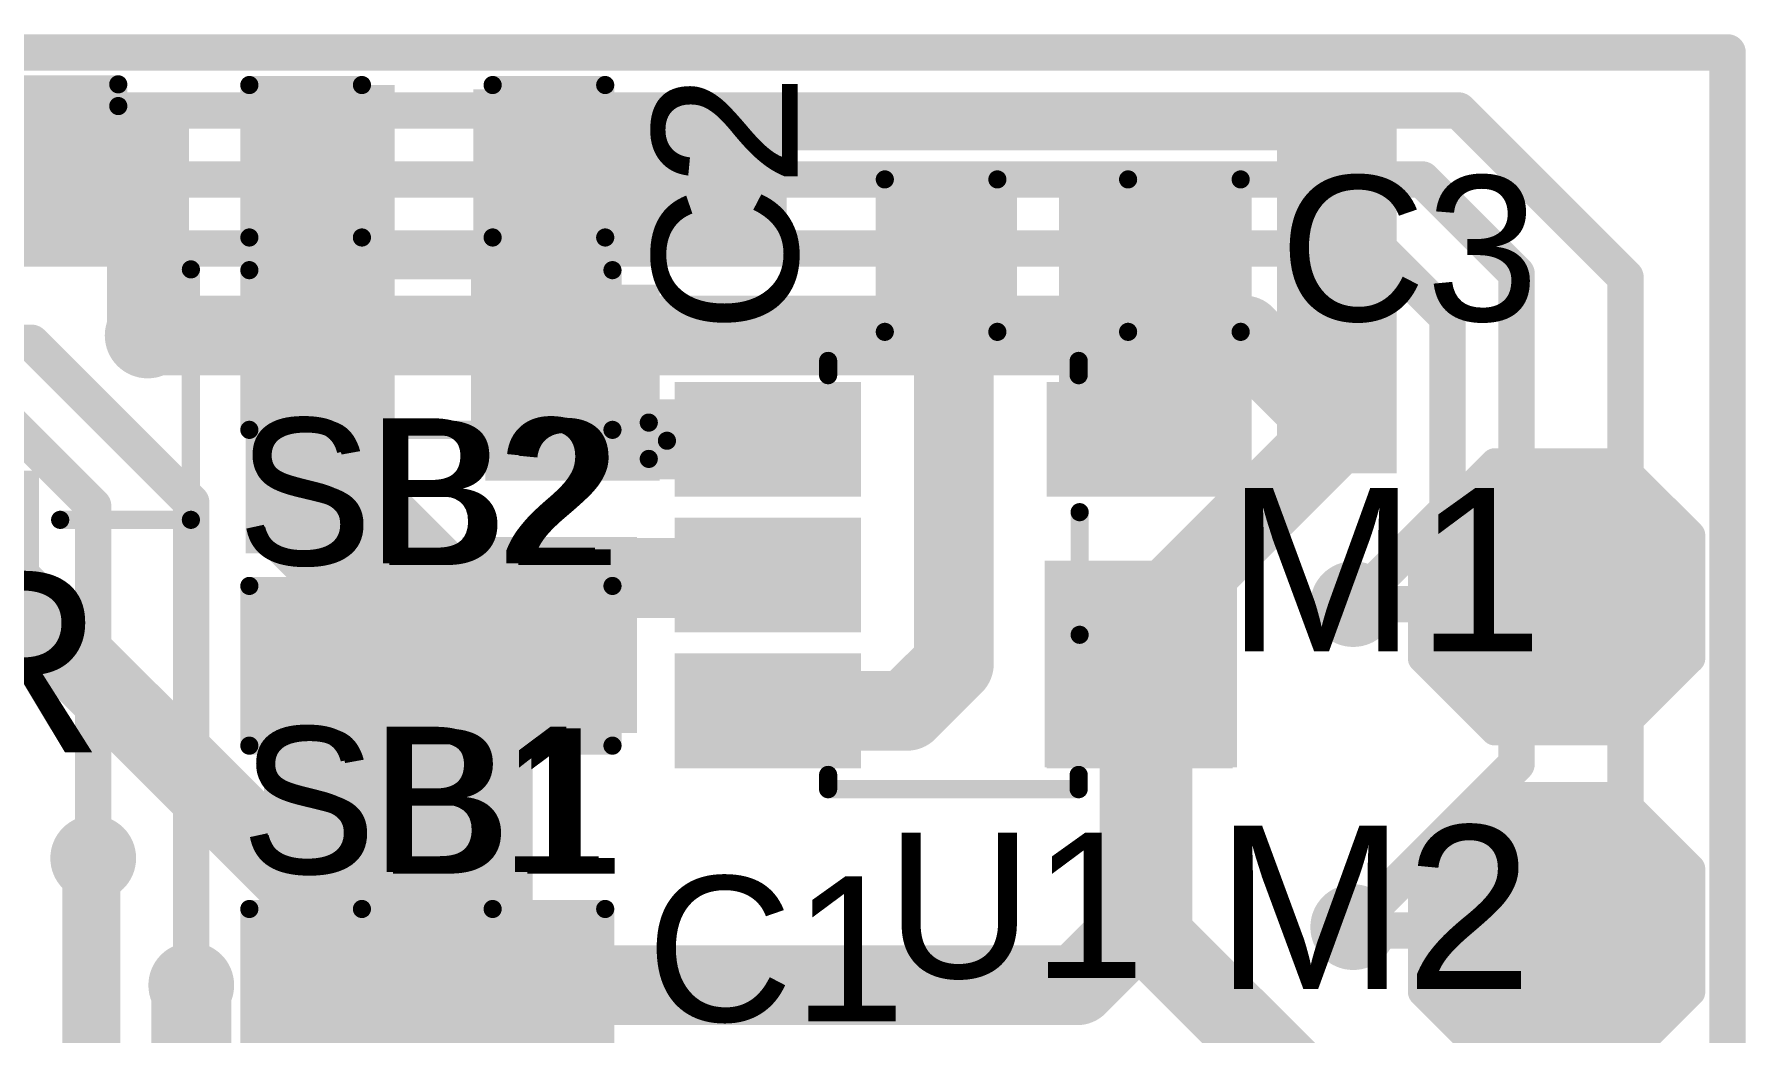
# Model space of a CAD drawing. Header units: millimetres. Extents: x -0.14 to 1.19, y -0.12 to 0.99.
# Drawn here: x 0.7148 to 1.1861, y 0.7139 to 0.989 of the extents above; entities that cross this region are included whole.
import ezdxf

# ---------------------------------------------------------------- set-up
doc = ezdxf.new("R2010")
doc.units = ezdxf.units.MM
doc.header["$MEASUREMENT"] = 0
for name, color, linetype in [('BottomLayer', 5, 'Continuous'), ('Mechanical2', 216, 'Continuous'), ('TopLayer', 1, 'Continuous'), ('TopOverlay', 2, 'Continuous'), ('TopPaste', 8, 'Continuous'), ('TopSolder', 216, 'Continuous'), ('ViaHoleLayer', 16, 'Continuous')]:
    doc.layers.add(name, color=color, linetype=linetype)
doc.styles.add('Arial', font='', dxfattribs={"height": 0.2})
doc.styles.get('Arial').set_extended_font_data('Arial')

# ---------------------------------------------------------------- blocks, each defined once
blk = doc.blocks.new('SOT_23_5_4')
at = {"layer": 'TopLayer'}
for points in [[(-0.07283, 0.04921), (-0.02953, 0.04921), (-0.02953, 0.02559), (-0.07283, 0.02559)], [(0.02953, 0.04921), (0.07283, 0.04921), (0.07283, 0.02559), (0.02953, 0.02559)], [(-0.07283, 0.01181), (-0.02953, 0.01181), (-0.02953, -0.01181), (-0.07283, -0.01181)], [(-0.07283, -0.02559), (-0.02953, -0.02559), (-0.02953, -0.04921), (-0.07283, -0.04921)], [(0.02953, -0.02559), (0.07283, -0.02559), (0.07283, -0.04921), (0.02953, -0.04921)]]:
    blk.add_hatch(color=1, dxfattribs=at).paths.add_polyline_path(points)
at = {"layer": 'TopPaste'}
for points in [[(-0.07283, 0.04921), (-0.02953, 0.04921), (-0.02953, 0.02559), (-0.07283, 0.02559)], [(0.02953, 0.04921), (0.07283, 0.04921), (0.07283, 0.02559), (0.02953, 0.02559)], [(-0.07283, 0.01181), (-0.02953, 0.01181), (-0.02953, -0.01181), (-0.07283, -0.01181)], [(-0.07283, -0.02559), (-0.02953, -0.02559), (-0.02953, -0.04921), (-0.07283, -0.04921)], [(0.02953, -0.02559), (0.07283, -0.02559), (0.07283, -0.04921), (0.02953, -0.04921)]]:
    blk.add_hatch(color=8, dxfattribs=at).paths.add_polyline_path(points)
at = {"layer": 'TopSolder'}
for points in [[(-0.07683, 0.05321), (-0.02553, 0.05321), (-0.02553, 0.02159), (-0.07683, 0.02159)], [(0.02553, 0.05321), (0.07683, 0.05321), (0.07683, 0.02159), (0.02553, 0.02159)], [(-0.07683, 0.01581), (-0.02553, 0.01581), (-0.02553, -0.01581), (-0.07683, -0.01581)], [(-0.07683, -0.02159), (-0.02553, -0.02159), (-0.02553, -0.05321), (-0.07683, -0.05321)], [(0.02553, -0.02159), (0.07683, -0.02159), (0.07683, -0.05321), (0.02553, -0.05321)]]:
    blk.add_hatch(color=216, dxfattribs=at).paths.add_polyline_path(points)
at = {"layer": 'TopOverlay', "const_width": 0.005}
for points in [[(-0.03461, 0.059), (0.03439, 0.059)], [(-0.03461, 0.05506), (-0.03461, 0.059)], [(0.03439, 0.05506), (0.03439, 0.059)], [(-0.084, 0.042), (-0.079, 0.037)], [(-0.084, 0.032), (-0.084, 0.042)], [(-0.084, 0.032), (-0.079, 0.037)], [(0.03465, -0.01646), (0.03465, 0.01732)], [(-0.03461, -0.059), (-0.03461, -0.05506)], [(-0.03461, -0.059), (0.03439, -0.059)], [(0.03439, -0.059), (0.03439, -0.05506)]]:
    blk.add_lwpolyline(points, dxfattribs=at)
at = {"layer": 'TopOverlay', "const_width": 0.0025}
for points in [[(-0.03586, 0.059, 1), (-0.03336, 0.059, 1)], [(-0.03586, 0.059, 1), (-0.03336, 0.059, 1)], [(0.03314, 0.059, 1), (0.03564, 0.059, 1)], [(0.03314, 0.059, 1), (0.03564, 0.059, 1)], [(-0.03586, 0.05506, 1), (-0.03336, 0.05506, 1)], [(0.03314, 0.05506, 1), (0.03564, 0.05506, 1)], [(-0.08525, 0.042, 1), (-0.08275, 0.042, 1)], [(-0.08525, 0.042, 1), (-0.08275, 0.042, 1)], [(-0.08025, 0.037, 1), (-0.07775, 0.037, 1)], [(-0.08025, 0.037, 1), (-0.07775, 0.037, 1)], [(-0.08525, 0.032, 1), (-0.08275, 0.032, 1)], [(-0.08525, 0.032, 1), (-0.08275, 0.032, 1)], [(0.0334, 0.01732, 1), (0.0359, 0.01732, 1)], [(0.0334, -0.01646, 1), (0.0359, -0.01646, 1)], [(-0.03586, -0.05506, 1), (-0.03336, -0.05506, 1)], [(-0.03586, -0.059, 1), (-0.03336, -0.059, 1)], [(-0.03586, -0.059, 1), (-0.03336, -0.059, 1)], [(0.03314, -0.05506, 1), (0.03564, -0.05506, 1)], [(0.03314, -0.059, 1), (0.03564, -0.059, 1)], [(0.03314, -0.059, 1), (0.03564, -0.059, 1)]]:
    blk.add_lwpolyline(points, format="xyb", close=True, dxfattribs=at)
blk = doc.blocks.new('S______B______9')
at = {"layer": 'TopLayer'}
for points in [[(-0.045, -0.0175), (-0.045, 0.0175), (-0.015, 0.0175), (-0.015, -0.0175)], [(0.015, -0.0175), (0.015, 0.0175), (0.045, 0.0175), (0.045, -0.0175)]]:
    blk.add_hatch(color=1, dxfattribs=at).paths.add_polyline_path(points)
at = {"layer": 'TopPaste'}
for points in [[(-0.045, -0.0175), (-0.045, 0.0175), (-0.015, 0.0175), (-0.015, -0.0175)], [(0.015, -0.0175), (0.015, 0.0175), (0.045, 0.0175), (0.045, -0.0175)]]:
    blk.add_hatch(color=8, dxfattribs=at).paths.add_polyline_path(points)
at = {"layer": 'TopSolder'}
for points in [[(-0.049, -0.0215), (-0.049, 0.0215), (-0.011, 0.0215), (-0.011, -0.0215)], [(0.011, -0.0215), (0.011, 0.0215), (0.049, 0.0215), (0.049, -0.0215)]]:
    blk.add_hatch(color=216, dxfattribs=at).paths.add_polyline_path(points)
at = {"layer": 'TopOverlay', "const_width": 0.005}
for points in [[(-0.05, 0.022), (-0.05, -0.022)], [(0.05, 0.022), (-0.05, 0.022)], [(0.05, 0.022), (0.05, -0.022)], [(0.05, -0.022), (-0.05, -0.022)]]:
    blk.add_lwpolyline(points, dxfattribs=at)
at = {"layer": 'TopOverlay', "const_width": 0.0025}
for points in [[(-0.05125, 0.022, 1), (-0.04875, 0.022, 1)], [(-0.05125, 0.022, 1), (-0.04875, 0.022, 1)], [(0.04875, 0.022, 1), (0.05125, 0.022, 1)], [(0.04875, 0.022, 1), (0.05125, 0.022, 1)], [(-0.05125, -0.022, 1), (-0.04875, -0.022, 1)], [(-0.05125, -0.022, 1), (-0.04875, -0.022, 1)], [(0.04875, -0.022, 1), (0.05125, -0.022, 1)], [(0.04875, -0.022, 1), (0.05125, -0.022, 1)]]:
    blk.add_lwpolyline(points, format="xyb", close=True, dxfattribs=at)
at = {"layer": 'TopOverlay'}
blk.add_text('SB2', height=0.04, rotation=-180, dxfattribs=at).set_placement((0.053267, 0.058792))
blk = doc.blocks.new('S______B______10')
at = {"layer": 'TopLayer'}
for points in [[(-0.045, -0.0175), (-0.045, 0.0175), (-0.015, 0.0175), (-0.015, -0.0175)], [(0.015, -0.0175), (0.015, 0.0175), (0.045, 0.0175), (0.045, -0.0175)]]:
    blk.add_hatch(color=1, dxfattribs=at).paths.add_polyline_path(points)
at = {"layer": 'TopPaste'}
for points in [[(-0.045, -0.0175), (-0.045, 0.0175), (-0.015, 0.0175), (-0.015, -0.0175)], [(0.015, -0.0175), (0.015, 0.0175), (0.045, 0.0175), (0.045, -0.0175)]]:
    blk.add_hatch(color=8, dxfattribs=at).paths.add_polyline_path(points)
at = {"layer": 'TopSolder'}
for points in [[(-0.049, -0.0215), (-0.049, 0.0215), (-0.011, 0.0215), (-0.011, -0.0215)], [(0.011, -0.0215), (0.011, 0.0215), (0.049, 0.0215), (0.049, -0.0215)]]:
    blk.add_hatch(color=216, dxfattribs=at).paths.add_polyline_path(points)
at = {"layer": 'TopOverlay', "const_width": 0.005}
for points in [[(-0.05, -0.022), (-0.05, 0.022)], [(-0.05, 0.022), (0.05, 0.022)], [(0.05, -0.022), (0.05, 0.022)], [(-0.05, -0.022), (0.05, -0.022)]]:
    blk.add_lwpolyline(points, dxfattribs=at)
at = {"layer": 'TopOverlay', "const_width": 0.0025}
for points in [[(-0.05125, 0.022, 1), (-0.04875, 0.022, 1)], [(-0.05125, 0.022, 1), (-0.04875, 0.022, 1)], [(0.04875, 0.022, 1), (0.05125, 0.022, 1)], [(0.04875, 0.022, 1), (0.05125, 0.022, 1)], [(-0.05125, -0.022, 1), (-0.04875, -0.022, 1)], [(-0.05125, -0.022, 1), (-0.04875, -0.022, 1)], [(0.04875, -0.022, 1), (0.05125, -0.022, 1)], [(0.04875, -0.022, 1), (0.05125, -0.022, 1)]]:
    blk.add_lwpolyline(points, format="xyb", close=True, dxfattribs=at)
at = {"layer": 'TopOverlay'}
blk.add_text('SB1', height=0.04, dxfattribs=at).set_placement((-0.052278, -0.056792))
blk = doc.blocks.new('C___0603_15')
at = {"layer": 'TopLayer'}
for points in [[(-0.015, 0.0175), (-0.015, -0.0175), (-0.045, -0.0175), (-0.045, 0.0175)], [(0.045, 0.0175), (0.045, -0.0175), (0.015, -0.0175), (0.015, 0.0175)]]:
    blk.add_hatch(color=1, dxfattribs=at).paths.add_polyline_path(points)
at = {"layer": 'TopPaste'}
for points in [[(-0.015, 0.0175), (-0.015, -0.0175), (-0.045, -0.0175), (-0.045, 0.0175)], [(0.045, 0.0175), (0.045, -0.0175), (0.015, -0.0175), (0.015, 0.0175)]]:
    blk.add_hatch(color=8, dxfattribs=at).paths.add_polyline_path(points)
at = {"layer": 'TopSolder'}
for points in [[(-0.01264, 0.01986), (-0.01264, -0.01986), (-0.04736, -0.01986), (-0.04736, 0.01986)], [(0.04736, 0.01986), (0.04736, -0.01986), (0.01264, -0.01986), (0.01264, 0.01986)]]:
    blk.add_hatch(color=216, dxfattribs=at).paths.add_polyline_path(points)
at = {"layer": 'TopOverlay', "const_width": 0.005}
for points in [[(-0.049, 0.021), (-0.049, -0.021)], [(-0.018, 0.021), (-0.049, 0.021)], [(0.049, 0.021), (0.018, 0.021)], [(0.049, 0.021), (0.049, -0.021)], [(-0.018, -0.021), (-0.049, -0.021)], [(0.049, -0.021), (0.018, -0.021)]]:
    blk.add_lwpolyline(points, dxfattribs=at)
at = {"layer": 'TopOverlay', "const_width": 0.0025}
for points in [[(-0.05025, 0.021, 1), (-0.04775, 0.021, 1)], [(-0.05025, 0.021, 1), (-0.04775, 0.021, 1)], [(-0.01925, 0.021, 1), (-0.01675, 0.021, 1)], [(0.01675, 0.021, 1), (0.01925, 0.021, 1)], [(0.04775, 0.021, 1), (0.05025, 0.021, 1)], [(0.04775, 0.021, 1), (0.05025, 0.021, 1)], [(-0.05025, -0.021, 1), (-0.04775, -0.021, 1)], [(-0.05025, -0.021, 1), (-0.04775, -0.021, 1)], [(-0.01925, -0.021, 1), (-0.01675, -0.021, 1)], [(0.01675, -0.021, 1), (0.01925, -0.021, 1)], [(0.04775, -0.021, 1), (0.05025, -0.021, 1)], [(0.04775, -0.021, 1), (0.05025, -0.021, 1)]]:
    blk.add_lwpolyline(points, format="xyb", close=True, dxfattribs=at)
blk = doc.blocks.new('C___0603_16')
at = {"layer": 'TopLayer'}
for points in [[(-0.015, 0.0175), (-0.015, -0.0175), (-0.045, -0.0175), (-0.045, 0.0175)], [(0.045, 0.0175), (0.045, -0.0175), (0.015, -0.0175), (0.015, 0.0175)]]:
    blk.add_hatch(color=1, dxfattribs=at).paths.add_polyline_path(points)
at = {"layer": 'TopPaste'}
for points in [[(-0.015, 0.0175), (-0.015, -0.0175), (-0.045, -0.0175), (-0.045, 0.0175)], [(0.045, 0.0175), (0.045, -0.0175), (0.015, -0.0175), (0.015, 0.0175)]]:
    blk.add_hatch(color=8, dxfattribs=at).paths.add_polyline_path(points)
at = {"layer": 'TopSolder'}
for points in [[(-0.01264, 0.01986), (-0.01264, -0.01986), (-0.04736, -0.01986), (-0.04736, 0.01986)], [(0.04736, 0.01986), (0.04736, -0.01986), (0.01264, -0.01986), (0.01264, 0.01986)]]:
    blk.add_hatch(color=216, dxfattribs=at).paths.add_polyline_path(points)
at = {"layer": 'TopOverlay', "const_width": 0.005}
for points in [[(-0.049, -0.021), (-0.049, 0.021)], [(-0.049, 0.021), (-0.018, 0.021)], [(0.018, 0.021), (0.049, 0.021)], [(0.049, -0.021), (0.049, 0.021)], [(-0.049, -0.021), (-0.018, -0.021)], [(0.018, -0.021), (0.049, -0.021)]]:
    blk.add_lwpolyline(points, dxfattribs=at)
at = {"layer": 'TopOverlay', "const_width": 0.0025}
for points in [[(-0.05025, 0.021, 1), (-0.04775, 0.021, 1)], [(-0.05025, 0.021, 1), (-0.04775, 0.021, 1)], [(-0.01925, 0.021, 1), (-0.01675, 0.021, 1)], [(0.01675, 0.021, 1), (0.01925, 0.021, 1)], [(0.04775, 0.021, 1), (0.05025, 0.021, 1)], [(0.04775, 0.021, 1), (0.05025, 0.021, 1)], [(-0.05025, -0.021, 1), (-0.04775, -0.021, 1)], [(-0.05025, -0.021, 1), (-0.04775, -0.021, 1)], [(-0.01925, -0.021, 1), (-0.01675, -0.021, 1)], [(0.01675, -0.021, 1), (0.01925, -0.021, 1)], [(0.04775, -0.021, 1), (0.05025, -0.021, 1)], [(0.04775, -0.021, 1), (0.05025, -0.021, 1)]]:
    blk.add_lwpolyline(points, format="xyb", close=True, dxfattribs=at)
blk = doc.blocks.new('C___0603_17')
at = {"layer": 'TopLayer'}
for points in [[(-0.015, 0.0175), (-0.015, -0.0175), (-0.045, -0.0175), (-0.045, 0.0175)], [(0.045, 0.0175), (0.045, -0.0175), (0.015, -0.0175), (0.015, 0.0175)]]:
    blk.add_hatch(color=1, dxfattribs=at).paths.add_polyline_path(points)
at = {"layer": 'TopPaste'}
for points in [[(-0.015, 0.0175), (-0.015, -0.0175), (-0.045, -0.0175), (-0.045, 0.0175)], [(0.045, 0.0175), (0.045, -0.0175), (0.015, -0.0175), (0.015, 0.0175)]]:
    blk.add_hatch(color=8, dxfattribs=at).paths.add_polyline_path(points)
at = {"layer": 'TopSolder'}
for points in [[(-0.01264, 0.01986), (-0.01264, -0.01986), (-0.04736, -0.01986), (-0.04736, 0.01986)], [(0.04736, 0.01986), (0.04736, -0.01986), (0.01264, -0.01986), (0.01264, 0.01986)]]:
    blk.add_hatch(color=216, dxfattribs=at).paths.add_polyline_path(points)
at = {"layer": 'TopOverlay', "const_width": 0.005}
for points in [[(-0.049, -0.021), (-0.049, 0.021)], [(-0.049, 0.021), (-0.018, 0.021)], [(0.018, 0.021), (0.049, 0.021)], [(0.049, -0.021), (0.049, 0.021)], [(-0.049, -0.021), (-0.018, -0.021)], [(0.018, -0.021), (0.049, -0.021)]]:
    blk.add_lwpolyline(points, dxfattribs=at)
at = {"layer": 'TopOverlay', "const_width": 0.0025}
for points in [[(-0.05025, 0.021, 1), (-0.04775, 0.021, 1)], [(-0.05025, 0.021, 1), (-0.04775, 0.021, 1)], [(-0.01925, 0.021, 1), (-0.01675, 0.021, 1)], [(0.01675, 0.021, 1), (0.01925, 0.021, 1)], [(0.04775, 0.021, 1), (0.05025, 0.021, 1)], [(0.04775, 0.021, 1), (0.05025, 0.021, 1)], [(-0.05025, -0.021, 1), (-0.04775, -0.021, 1)], [(-0.05025, -0.021, 1), (-0.04775, -0.021, 1)], [(-0.01925, -0.021, 1), (-0.01675, -0.021, 1)], [(0.01675, -0.021, 1), (0.01925, -0.021, 1)], [(0.04775, -0.021, 1), (0.05025, -0.021, 1)], [(0.04775, -0.021, 1), (0.05025, -0.021, 1)]]:
    blk.add_lwpolyline(points, format="xyb", close=True, dxfattribs=at)
blk = doc.blocks.new('FH34SRJ_12S_0_5SH_50___19')
at = {"layer": 'TopLayer'}
for points in [[(-0.11417, 0.06496), (-0.10236, 0.06496), (-0.10236, 0.03346), (-0.11417, 0.03346)], [(-0.09449, 0.06496), (-0.08268, 0.06496), (-0.08268, 0.03346), (-0.09449, 0.03346)], [(-0.0748, 0.06496), (-0.06299, 0.06496), (-0.06299, 0.03346), (-0.0748, 0.03346)], [(-0.05512, 0.06496), (-0.04331, 0.06496), (-0.04331, 0.03346), (-0.05512, 0.03346)], [(-0.03543, 0.06496), (-0.02362, 0.06496), (-0.02362, 0.03346), (-0.03543, 0.03346)], [(-0.01575, 0.06496), (-0.00394, 0.06496), (-0.00394, 0.03346), (-0.01575, 0.03346)], [(0.00394, 0.06496), (0.01575, 0.06496), (0.01575, 0.03346), (0.00394, 0.03346)], [(0.02362, 0.06496), (0.03543, 0.06496), (0.03543, 0.03346), (0.02362, 0.03346)], [(0.04331, 0.06496), (0.05512, 0.06496), (0.05512, 0.03346), (0.04331, 0.03346)], [(0.06299, 0.06496), (0.0748, 0.06496), (0.0748, 0.03346), (0.06299, 0.03346)], [(0.08268, 0.06496), (0.09449, 0.06496), (0.09449, 0.03346), (0.08268, 0.03346)], [(0.10236, 0.06496), (0.11417, 0.06496), (0.11417, 0.03346), (0.10236, 0.03346)], [(-0.15552, -0.03346), (-0.13977, -0.03346), (-0.13977, -0.06496), (-0.15552, -0.06496)], [(0.13977, -0.03346), (0.15552, -0.03346), (0.15552, -0.06496), (0.13977, -0.06496)]]:
    blk.add_hatch(color=1, dxfattribs=at).paths.add_polyline_path(points)
at = {"layer": 'TopPaste'}
for points in [[(-0.11417, 0.06496), (-0.10236, 0.06496), (-0.10236, 0.03346), (-0.11417, 0.03346)], [(-0.09449, 0.06496), (-0.08268, 0.06496), (-0.08268, 0.03346), (-0.09449, 0.03346)], [(-0.0748, 0.06496), (-0.06299, 0.06496), (-0.06299, 0.03346), (-0.0748, 0.03346)], [(-0.05512, 0.06496), (-0.04331, 0.06496), (-0.04331, 0.03346), (-0.05512, 0.03346)], [(-0.03543, 0.06496), (-0.02362, 0.06496), (-0.02362, 0.03346), (-0.03543, 0.03346)], [(-0.01575, 0.06496), (-0.00394, 0.06496), (-0.00394, 0.03346), (-0.01575, 0.03346)], [(0.00394, 0.06496), (0.01575, 0.06496), (0.01575, 0.03346), (0.00394, 0.03346)], [(0.02362, 0.06496), (0.03543, 0.06496), (0.03543, 0.03346), (0.02362, 0.03346)], [(0.04331, 0.06496), (0.05512, 0.06496), (0.05512, 0.03346), (0.04331, 0.03346)], [(0.06299, 0.06496), (0.0748, 0.06496), (0.0748, 0.03346), (0.06299, 0.03346)], [(0.08268, 0.06496), (0.09449, 0.06496), (0.09449, 0.03346), (0.08268, 0.03346)], [(0.10236, 0.06496), (0.11417, 0.06496), (0.11417, 0.03346), (0.10236, 0.03346)], [(-0.15552, -0.03346), (-0.13977, -0.03346), (-0.13977, -0.06496), (-0.15552, -0.06496)], [(0.13977, -0.03346), (0.15552, -0.03346), (0.15552, -0.06496), (0.13977, -0.06496)]]:
    blk.add_hatch(color=8, dxfattribs=at).paths.add_polyline_path(points)
at = {"layer": 'TopSolder'}
for points in [[(-0.11817, 0.06896), (-0.09836, 0.06896), (-0.09836, 0.02946), (-0.11817, 0.02946)], [(-0.09849, 0.06896), (-0.07868, 0.06896), (-0.07868, 0.02946), (-0.09849, 0.02946)], [(-0.0788, 0.06896), (-0.05899, 0.06896), (-0.05899, 0.02946), (-0.0788, 0.02946)], [(-0.05912, 0.06896), (-0.03931, 0.06896), (-0.03931, 0.02946), (-0.05912, 0.02946)], [(-0.03943, 0.06896), (-0.01962, 0.06896), (-0.01962, 0.02946), (-0.03943, 0.02946)], [(-0.01975, 0.06896), (0.00006, 0.06896), (0.00006, 0.02946), (-0.01975, 0.02946)], [(-0.00006, 0.06896), (0.01975, 0.06896), (0.01975, 0.02946), (-0.00006, 0.02946)], [(0.01962, 0.06896), (0.03943, 0.06896), (0.03943, 0.02946), (0.01962, 0.02946)], [(0.03931, 0.06896), (0.05912, 0.06896), (0.05912, 0.02946), (0.03931, 0.02946)], [(0.05899, 0.06896), (0.0788, 0.06896), (0.0788, 0.02946), (0.05899, 0.02946)], [(0.07868, 0.06896), (0.09849, 0.06896), (0.09849, 0.02946), (0.07868, 0.02946)], [(0.09836, 0.06896), (0.11817, 0.06896), (0.11817, 0.02946), (0.09836, 0.02946)], [(-0.15952, -0.02946), (-0.13577, -0.02946), (-0.13577, -0.06896), (-0.15952, -0.06896)], [(0.13577, -0.02946), (0.15952, -0.02946), (0.15952, -0.06896), (0.13577, -0.06896)]]:
    blk.add_hatch(color=216, dxfattribs=at).paths.add_polyline_path(points)
at = {"layer": 'TopOverlay'}
for points, const_width in [([(0.128, 0.064), (0.122, 0.058)], 0.00787), ([(0.128, 0.064), (0.128, 0.052)], 0.00787), ([(0.128, 0.052), (0.122, 0.058)], 0.00787), ([(-0.16, 0.043), (-0.16, -0.026)], 0.005), ([(-0.124, 0.043), (-0.16, 0.043)], 0.005), ([(0.16, 0.043), (0.124, 0.043)], 0.005), ([(0.16, 0.043), (0.16, -0.026)], 0.005), ([(-0.14, -0.071), (-0.14, -0.07698)], 0.005), ([(0.14, -0.071), (0.14, -0.077)], 0.005), ([(0.13998, -0.07698), (-0.14, -0.07698)], 0.005)]:
    blk.add_lwpolyline(points, dxfattribs=dict(at, const_width=const_width))
for points, const_width in [([(0.12603, 0.064, 1), (0.12997, 0.064, 1)], 0.00394), ([(0.12603, 0.064, 1), (0.12997, 0.064, 1)], 0.00394), ([(0.12003, 0.058, 1), (0.12397, 0.058, 1)], 0.00394), ([(0.12003, 0.058, 1), (0.12397, 0.058, 1)], 0.00394), ([(0.12603, 0.052, 1), (0.12997, 0.052, 1)], 0.00394), ([(0.12603, 0.052, 1), (0.12997, 0.052, 1)], 0.00394), ([(-0.16125, 0.043, 1), (-0.15875, 0.043, 1)], 0.0025), ([(-0.16125, 0.043, 1), (-0.15875, 0.043, 1)], 0.0025), ([(-0.12525, 0.043, 1), (-0.12275, 0.043, 1)], 0.0025), ([(0.12275, 0.043, 1), (0.12525, 0.043, 1)], 0.0025), ([(0.15875, 0.043, 1), (0.16125, 0.043, 1)], 0.0025), ([(0.15875, 0.043, 1), (0.16125, 0.043, 1)], 0.0025), ([(-0.16125, -0.026, 1), (-0.15875, -0.026, 1)], 0.0025), ([(0.15875, -0.026, 1), (0.16125, -0.026, 1)], 0.0025), ([(-0.14125, -0.071, 1), (-0.13875, -0.071, 1)], 0.0025), ([(0.13875, -0.071, 1), (0.14125, -0.071, 1)], 0.0025), ([(-0.14125, -0.07698, 1), (-0.13875, -0.07698, 1)], 0.0025), ([(-0.14125, -0.07698, 1), (-0.13875, -0.07698, 1)], 0.0025), ([(0.13873, -0.07698, 1), (0.14123, -0.07698, 1)], 0.0025), ([(0.13875, -0.077, 1), (0.14125, -0.077, 1)], 0.0025)]:
    blk.add_lwpolyline(points, format="xyb", close=True, dxfattribs=dict(at, const_width=const_width))
blk.add_text('1', height=0.03, dxfattribs=at).set_placement((0.108, -0.008))
blk = doc.blocks.new('TEST_POINT_20')
at = {"layer": 'TopLayer'}
blk.add_hatch(color=1, dxfattribs=at).paths.add_polyline_path([(0.015, 0.03), (-0.015, 0.03), (-0.03, 0.015), (-0.03, -0.015), (-0.015, -0.03), (0.015, -0.03), (0.03, -0.015), (0.03, 0.015)])
at = {"layer": 'TopPaste'}
blk.add_hatch(color=8, dxfattribs=at).paths.add_polyline_path([(0.015, 0.03), (-0.015, 0.03), (-0.03, 0.015), (-0.03, -0.015), (-0.015, -0.03), (0.015, -0.03), (0.03, -0.015), (0.03, 0.015)])
at = {"layer": 'TopSolder'}
blk.add_hatch(color=216, dxfattribs=at).paths.add_polyline_path([(0.017, 0.034), (-0.017, 0.034), (-0.034, 0.017), (-0.034, -0.017), (-0.017, -0.034), (0.017, -0.034), (0.034, -0.017), (0.034, 0.017)])
at = {"layer": 'TopOverlay', "const_width": 0.00787}
for points in [[(-0.037, 0.017), (-0.017, 0.037)], [(-0.017, 0.037), (0.017, 0.037)], [(-0.017, 0.037), (0.017, 0.037)], [(0.017, 0.037), (0.037, 0.017)], [(-0.037, -0.017), (-0.037, 0.017)], [(0.037, -0.017), (0.037, 0.017)], [(-0.037, -0.017), (-0.017, -0.037)], [(0.017, -0.037), (0.037, -0.017)], [(-0.017, -0.037), (0.017, -0.037)], [(-0.017, -0.037), (0.017, -0.037)]]:
    blk.add_lwpolyline(points, dxfattribs=at)
at = {"layer": 'TopOverlay', "const_width": 0.00394}
for points in [[(-0.01897, 0.037, 1), (-0.01503, 0.037, 1)], [(-0.01897, 0.037, 1), (-0.01503, 0.037, 1)], [(-0.01897, 0.037, 1), (-0.01503, 0.037, 1)], [(0.01503, 0.037, 1), (0.01897, 0.037, 1)], [(0.01503, 0.037, 1), (0.01897, 0.037, 1)], [(0.01503, 0.037, 1), (0.01897, 0.037, 1)], [(-0.03897, 0.017, 1), (-0.03503, 0.017, 1)], [(-0.03897, 0.017, 1), (-0.03503, 0.017, 1)], [(0.03503, 0.017, 1), (0.03897, 0.017, 1)], [(0.03503, 0.017, 1), (0.03897, 0.017, 1)], [(-0.03897, -0.017, 1), (-0.03503, -0.017, 1)], [(-0.03897, -0.017, 1), (-0.03503, -0.017, 1)], [(0.03503, -0.017, 1), (0.03897, -0.017, 1)], [(0.03503, -0.017, 1), (0.03897, -0.017, 1)], [(-0.01897, -0.037, 1), (-0.01503, -0.037, 1)], [(-0.01897, -0.037, 1), (-0.01503, -0.037, 1)], [(-0.01897, -0.037, 1), (-0.01503, -0.037, 1)], [(0.01503, -0.037, 1), (0.01897, -0.037, 1)], [(0.01503, -0.037, 1), (0.01897, -0.037, 1)], [(0.01503, -0.037, 1), (0.01897, -0.037, 1)]]:
    blk.add_lwpolyline(points, format="xyb", close=True, dxfattribs=at)
blk = doc.blocks.new('TEST_POINT_21')
at = {"layer": 'TopLayer'}
blk.add_hatch(color=1, dxfattribs=at).paths.add_polyline_path([(0.015, 0.03), (-0.015, 0.03), (-0.03, 0.015), (-0.03, -0.015), (-0.015, -0.03), (0.015, -0.03), (0.03, -0.015), (0.03, 0.015)])
at = {"layer": 'TopPaste'}
blk.add_hatch(color=8, dxfattribs=at).paths.add_polyline_path([(0.015, 0.03), (-0.015, 0.03), (-0.03, 0.015), (-0.03, -0.015), (-0.015, -0.03), (0.015, -0.03), (0.03, -0.015), (0.03, 0.015)])
at = {"layer": 'TopSolder'}
blk.add_hatch(color=216, dxfattribs=at).paths.add_polyline_path([(0.017, 0.034), (-0.017, 0.034), (-0.034, 0.017), (-0.034, -0.017), (-0.017, -0.034), (0.017, -0.034), (0.034, -0.017), (0.034, 0.017)])
at = {"layer": 'TopOverlay', "const_width": 0.00787}
for points in [[(-0.037, 0.017), (-0.017, 0.037)], [(-0.017, 0.037), (0.017, 0.037)], [(-0.017, 0.037), (0.017, 0.037)], [(0.017, 0.037), (0.037, 0.017)], [(-0.037, -0.017), (-0.037, 0.017)], [(0.037, -0.017), (0.037, 0.017)], [(-0.037, -0.017), (-0.017, -0.037)], [(0.017, -0.037), (0.037, -0.017)], [(-0.017, -0.037), (0.017, -0.037)], [(-0.017, -0.037), (0.017, -0.037)]]:
    blk.add_lwpolyline(points, dxfattribs=at)
at = {"layer": 'TopOverlay', "const_width": 0.00394}
for points in [[(-0.01897, 0.037, 1), (-0.01503, 0.037, 1)], [(-0.01897, 0.037, 1), (-0.01503, 0.037, 1)], [(-0.01897, 0.037, 1), (-0.01503, 0.037, 1)], [(0.01503, 0.037, 1), (0.01897, 0.037, 1)], [(0.01503, 0.037, 1), (0.01897, 0.037, 1)], [(0.01503, 0.037, 1), (0.01897, 0.037, 1)], [(-0.03897, 0.017, 1), (-0.03503, 0.017, 1)], [(-0.03897, 0.017, 1), (-0.03503, 0.017, 1)], [(0.03503, 0.017, 1), (0.03897, 0.017, 1)], [(0.03503, 0.017, 1), (0.03897, 0.017, 1)], [(-0.03897, -0.017, 1), (-0.03503, -0.017, 1)], [(-0.03897, -0.017, 1), (-0.03503, -0.017, 1)], [(0.03503, -0.017, 1), (0.03897, -0.017, 1)], [(0.03503, -0.017, 1), (0.03897, -0.017, 1)], [(-0.01897, -0.037, 1), (-0.01503, -0.037, 1)], [(-0.01897, -0.037, 1), (-0.01503, -0.037, 1)], [(-0.01897, -0.037, 1), (-0.01503, -0.037, 1)], [(0.01503, -0.037, 1), (0.01897, -0.037, 1)], [(0.01503, -0.037, 1), (0.01897, -0.037, 1)], [(0.01503, -0.037, 1), (0.01897, -0.037, 1)]]:
    blk.add_lwpolyline(points, format="xyb", close=True, dxfattribs=at)

msp = doc.modelspace()

# ---------------------------------------------------------------- hatches: boundary and pattern name
at = {"layer": 'BottomLayer'}
h = msp.add_hatch(color=5, dxfattribs=at)
edge = h.paths.add_edge_path()
edge.add_arc((0.746, 0.906), 0.01181, 0, 360)
h = msp.add_hatch(color=5, dxfattribs=at)
edge = h.paths.add_edge_path()
edge.add_arc((1.074, 0.88), 0.01181, 0, 360)
h = msp.add_hatch(color=5, dxfattribs=at)
edge = h.paths.add_edge_path()
edge.add_arc((0.793, 0.859), 0.01181, 0, 360)
h = msp.add_hatch(color=5, dxfattribs=at)
edge = h.paths.add_edge_path()
edge.add_arc((1.078, 0.832), 0.01181, 0, 360)
h = msp.add_hatch(color=5, dxfattribs=at)
edge = h.paths.add_edge_path()
edge.add_arc((1.02267, 0.82867), 0.01181, 0, 360)
h = msp.add_hatch(color=5, dxfattribs=at)
edge = h.paths.add_edge_path()
edge.add_arc((0.731, 0.762), 0.01181, 0, 360)
h = msp.add_hatch(color=5, dxfattribs=at)
edge = h.paths.add_edge_path()
edge.add_arc((1.078, 0.743), 0.01181, 0, 360)
h = msp.add_hatch(color=5, dxfattribs=at)
edge = h.paths.add_edge_path()
edge.add_arc((0.758, 0.727), 0.01181, 0, 360)
at = {"layer": 'TopLayer'}
for points in [[(0.44077, 0.926), (0.75677, 0.926), (0.75677, 0.972), (0.44077, 0.972)], [(0.773, 0.846), (0.814, 0.846), (0.814, 0.975), (0.773, 0.975)], [(0.838, 0.933), (0.922, 0.933), (0.922, 0.972), (0.838, 0.972)], [(0.838, 0.957), (1.09, 0.957), (1.09, 0.972), (0.838, 0.972)], [(1.057, 0.868), (1.09, 0.868), (1.09, 0.972), (1.057, 0.972)], [(0.997, 0.865), (1.05, 0.865), (1.05, 0.95), (0.997, 0.95)], [(0.839, 0.866), (0.887, 0.866), (0.887, 0.92), (0.839, 0.92)], [(0.83275, 0.7965), (0.88075, 0.7965), (0.88075, 0.8505), (0.83275, 0.8505)], [(0.993, 0.787), (1.046, 0.787), (1.046, 0.844), (0.993, 0.844)], [(0.778, 0.678), (0.812, 0.678), (0.812, 0.839), (0.778, 0.839)]]:
    msp.add_hatch(color=1, dxfattribs=at).paths.add_polyline_path(points)
h = msp.add_hatch(color=1, dxfattribs=at)
edge = h.paths.add_edge_path()
edge.add_arc((0.746, 0.906), 0.01181, 0, 360)
h = msp.add_hatch(color=1, dxfattribs=at)
edge = h.paths.add_edge_path()
edge.add_arc((1.074, 0.88), 0.01181, 0, 360)
h = msp.add_hatch(color=1, dxfattribs=at)
edge = h.paths.add_edge_path()
edge.add_arc((0.793, 0.859), 0.01181, 0, 360)
h = msp.add_hatch(color=1, dxfattribs=at)
edge = h.paths.add_edge_path()
edge.add_arc((1.078, 0.832), 0.01181, 0, 360)
h = msp.add_hatch(color=1, dxfattribs=at)
edge = h.paths.add_edge_path()
edge.add_arc((1.02267, 0.82867), 0.01181, 0, 360)
h = msp.add_hatch(color=1, dxfattribs=at)
edge = h.paths.add_edge_path()
edge.add_arc((0.731, 0.762), 0.01181, 0, 360)
h = msp.add_hatch(color=1, dxfattribs=at)
edge = h.paths.add_edge_path()
edge.add_arc((1.078, 0.743), 0.01181, 0, 360)
h = msp.add_hatch(color=1, dxfattribs=at)
edge = h.paths.add_edge_path()
edge.add_arc((0.758, 0.727), 0.01181, 0, 360)
at = {"layer": 'ViaHoleLayer'}
h = msp.add_hatch(color=16, dxfattribs=at)
edge = h.paths.add_edge_path()
edge.add_arc((0.746, 0.906), 0.00591, 0, 360)
h = msp.add_hatch(color=16, dxfattribs=at)
edge = h.paths.add_edge_path()
edge.add_arc((1.074, 0.88), 0.00591, 0, 360)
h = msp.add_hatch(color=16, dxfattribs=at)
edge = h.paths.add_edge_path()
edge.add_arc((0.793, 0.859), 0.00591, 0, 360)
h = msp.add_hatch(color=16, dxfattribs=at)
edge = h.paths.add_edge_path()
edge.add_arc((1.02267, 0.82867), 0.00591, 0, 360)
h = msp.add_hatch(color=16, dxfattribs=at)
edge = h.paths.add_edge_path()
edge.add_arc((1.078, 0.832), 0.00591, 0, 360)
h = msp.add_hatch(color=16, dxfattribs=at)
edge = h.paths.add_edge_path()
edge.add_arc((0.731, 0.762), 0.00591, 0, 360)
h = msp.add_hatch(color=16, dxfattribs=at)
edge = h.paths.add_edge_path()
edge.add_arc((1.078, 0.743), 0.00591, 0, 360)
h = msp.add_hatch(color=16, dxfattribs=at)
edge = h.paths.add_edge_path()
edge.add_arc((0.758, 0.727), 0.00591, 0, 360)

# ---------------------------------------------------------------- linework, layer by layer
at = {"layer": 'BottomLayer'}
for points, const_width in [([(0.334, 0.968), (1.107, 0.968)], 0.01), ([(1.107, 0.968), (1.153, 0.922)], 0.01), ([(0.355, 0.949), (1.097, 0.949)], 0.01), ([(1.097, 0.949), (1.123, 0.923)], 0.01), ([(0.373, 0.93), (1.085, 0.93)], 0.01), ([(1.085, 0.93), (1.104, 0.911)], 0.01), ([(1.123, 0.788), (1.123, 0.923)], 0.01), ([(1.153, 0.656), (1.153, 0.922)], 0.01), ([(0.63881, 0.904), (0.79, 0.75281)], 0.022), ([(0.746, 0.906), (1.048, 0.906)], 0.022), ([(1.048, 0.906), (1.074, 0.88)], 0.022), ([(1.104, 0.858), (1.104, 0.911)], 0.01), ([(1.02267, 0.82867), (1.074, 0.88)], 0.022), ([(0.793, 0.859), (0.832, 0.82)], 0.04), ([(1.078, 0.832), (1.104, 0.858)], 0.01), ([(0.832, 0.564), (0.832, 0.82)], 0.04), ([(1.02267, 0.74033), (1.02267, 0.82867)], 0.022), ([(1.078, 0.743), (1.123, 0.788)], 0.01), ([(0.7305, 0.7615), (0.731, 0.762)], 0.016), ([(0.7305, 0.36031), (0.7305, 0.7615)], 0.016), ([(0.79, 0.635), (0.79, 0.75281)], 0.022), ([(1.02267, 0.74033), (1.143, 0.62)], 0.022), ([(0.758, 0.376), (0.758, 0.727)], 0.022)]:
    msp.add_lwpolyline(points, dxfattribs=dict(at, const_width=const_width))
for points, const_width in [([(1.1045, 0.968, 1), (1.1095, 0.968, 1)], 0.005), ([(1.1045, 0.968, 1), (1.1095, 0.968, 1)], 0.005), ([(1.0945, 0.949, 1), (1.0995, 0.949, 1)], 0.005), ([(1.0945, 0.949, 1), (1.0995, 0.949, 1)], 0.005), ([(1.0825, 0.93, 1), (1.0875, 0.93, 1)], 0.005), ([(1.0825, 0.93, 1), (1.0875, 0.93, 1)], 0.005), ([(1.1205, 0.923, 1), (1.1255, 0.923, 1)], 0.005), ([(1.1205, 0.923, 1), (1.1255, 0.923, 1)], 0.005), ([(1.1505, 0.922, 1), (1.1555, 0.922, 1)], 0.005), ([(1.1505, 0.922, 1), (1.1555, 0.922, 1)], 0.005), ([(0.7405, 0.906, 1), (0.7515, 0.906, 1)], 0.011), ([(1.0425, 0.906, 1), (1.0535, 0.906, 1)], 0.011), ([(1.0425, 0.906, 1), (1.0535, 0.906, 1)], 0.011), ([(1.1015, 0.911, 1), (1.1065, 0.911, 1)], 0.005), ([(1.1015, 0.911, 1), (1.1065, 0.911, 1)], 0.005), ([(1.0685, 0.88, 1), (1.0795, 0.88, 1)], 0.011), ([(1.0685, 0.88, 1), (1.0795, 0.88, 1)], 0.011), ([(0.783, 0.859, 1), (0.803, 0.859, 1)], 0.02), ([(1.1015, 0.858, 1), (1.1065, 0.858, 1)], 0.005), ([(1.1015, 0.858, 1), (1.1065, 0.858, 1)], 0.005), ([(0.822, 0.82, 1), (0.842, 0.82, 1)], 0.02), ([(0.822, 0.82, 1), (0.842, 0.82, 1)], 0.02), ([(1.01717, 0.82867, 1), (1.02817, 0.82867, 1)], 0.011), ([(1.01717, 0.82867, 1), (1.02817, 0.82867, 1)], 0.011), ([(1.0755, 0.832, 1), (1.0805, 0.832, 1)], 0.005), ([(1.1205, 0.788, 1), (1.1255, 0.788, 1)], 0.005), ([(1.1205, 0.788, 1), (1.1255, 0.788, 1)], 0.005), ([(0.7265, 0.7615, 1), (0.7345, 0.7615, 1)], 0.008), ([(0.7265, 0.7615, 1), (0.7345, 0.7615, 1)], 0.008), ([(0.727, 0.762, 1), (0.735, 0.762, 1)], 0.008), ([(0.7845, 0.75281, 1), (0.7955, 0.75281, 1)], 0.011), ([(0.7845, 0.75281, 1), (0.7955, 0.75281, 1)], 0.011), ([(1.01717, 0.74033, 1), (1.02817, 0.74033, 1)], 0.011), ([(1.01717, 0.74033, 1), (1.02817, 0.74033, 1)], 0.011), ([(1.0755, 0.743, 1), (1.0805, 0.743, 1)], 0.005), ([(0.7525, 0.727, 1), (0.7635, 0.727, 1)], 0.011)]:
    msp.add_lwpolyline(points, format="xyb", close=True, dxfattribs=dict(at, const_width=const_width))
at = {"layer": 'Mechanical2', "const_width": 0.01}
for points in [[(0, 0.984), (1.1811, 0.984)], [(1.1811, -0.00025), (1.1811, 0.984)]]:
    msp.add_lwpolyline(points, dxfattribs=at)
at = {"layer": 'Mechanical2', "const_width": 0.005}
msp.add_lwpolyline([(1.1786, 0.984, 1), (1.1836, 0.984, 1)], format="xyb", close=True, dxfattribs=at)
msp.add_lwpolyline([(1.1786, 0.984, 1), (1.1836, 0.984, 1)], format="xyb", close=True, dxfattribs=at)
at = {"layer": 'TopLayer'}
for points, const_width in [([(0.74554, 0.94743), (0.74577, 0.9472)], 0.022), ([(0.74577, 0.90623), (0.74577, 0.9472)], 0.022), ([(0.968, 0.81549), (0.968, 0.928)], 0.022), ([(1.0735, 0.92), (1.074, 0.9195)], 0.022), ([(1.074, 0.88), (1.074, 0.9195)], 0.022), ([(0.74577, 0.90623), (0.746, 0.906)], 0.022), ([(0.854, 0.8995), (0.854, 0.902)], 0.022), ([(0.854, 0.8995), (0.858, 0.8955)], 0.022), ([(0.614, 0.904), (0.714, 0.904)], 0.01), ([(0.714, 0.904), (0.758, 0.86)], 0.01), ([(0.858, 0.8955), (0.8605, 0.8955)], 0.022), ([(0.858, 0.8955), (0.8605, 0.8955)], 0.022), ([(0.8605, 0.8955), (0.8786, 0.8774)], 0.022), ([(0.705, 0.885), (0.731, 0.859)], 0.01), ([(0.8786, 0.8774), (0.91682, 0.8774)], 0.022), ([(0.731, 0.762), (0.731, 0.859)], 0.01), ([(0.758, 0.727), (0.758, 0.86)], 0.01), ([(0.854, 0.8175), (0.87569, 0.83919)], 0.022), ([(0.87569, 0.83919), (0.91601, 0.83919)], 0.022), ([(0.91601, 0.83919), (0.91682, 0.84)], 0.022), ([(1.132, 0.832), (1.134, 0.834)], 0.01), ([(1.078, 0.832), (1.132, 0.832)], 0.01), ([(0.854, 0.815), (0.854, 0.8175)], 0.022), ([(0.95511, 0.8026), (0.968, 0.81549)], 0.022), ([(0.91682, 0.8026), (0.95511, 0.8026)], 0.022), ([(1.01918, 0.74418), (1.01918, 0.8026)], 0.022), ([(1.002, 0.727), (1.01918, 0.74418)], 0.022), ([(1.078, 0.743), (1.07891, 0.74209)], 0.01), ([(1.07891, 0.74209), (1.134, 0.74209)], 0.01), ([(0.853, 0.727), (1.002, 0.727)], 0.022)]:
    msp.add_lwpolyline(points, dxfattribs=dict(at, const_width=const_width))
for points, const_width in [([(0.74004, 0.94743, 1), (0.75104, 0.94743, 1)], 0.011), ([(0.74027, 0.9472, 1), (0.75127, 0.9472, 1)], 0.011), ([(0.74027, 0.9472, 1), (0.75127, 0.9472, 1)], 0.011), ([(0.9625, 0.928, 1), (0.9735, 0.928, 1)], 0.011), ([(1.068, 0.92, 1), (1.079, 0.92, 1)], 0.011), ([(1.0685, 0.9195, 1), (1.0795, 0.9195, 1)], 0.011), ([(1.0685, 0.9195, 1), (1.0795, 0.9195, 1)], 0.011), ([(0.74027, 0.90623, 1), (0.75127, 0.90623, 1)], 0.011), ([(0.74027, 0.90623, 1), (0.75127, 0.90623, 1)], 0.011), ([(0.7405, 0.906, 1), (0.7515, 0.906, 1)], 0.011), ([(0.8485, 0.902, 1), (0.8595, 0.902, 1)], 0.011), ([(0.8485, 0.8995, 1), (0.8595, 0.8995, 1)], 0.011), ([(0.8485, 0.8995, 1), (0.8595, 0.8995, 1)], 0.011), ([(0.7115, 0.904, 1), (0.7165, 0.904, 1)], 0.005), ([(0.7115, 0.904, 1), (0.7165, 0.904, 1)], 0.005), ([(0.8525, 0.8955, 1), (0.8635, 0.8955, 1)], 0.011), ([(0.8525, 0.8955, 1), (0.8635, 0.8955, 1)], 0.011), ([(0.8525, 0.8955, 1), (0.8635, 0.8955, 1)], 0.011), ([(0.855, 0.8955, 1), (0.866, 0.8955, 1)], 0.011), ([(0.855, 0.8955, 1), (0.866, 0.8955, 1)], 0.011), ([(0.855, 0.8955, 1), (0.866, 0.8955, 1)], 0.011), ([(1.0685, 0.88, 1), (1.0795, 0.88, 1)], 0.011), ([(0.8731, 0.8774, 1), (0.8841, 0.8774, 1)], 0.011), ([(0.8731, 0.8774, 1), (0.8841, 0.8774, 1)], 0.011), ([(0.91132, 0.8774, 1), (0.92232, 0.8774, 1)], 0.011), ([(0.7285, 0.859, 1), (0.7335, 0.859, 1)], 0.005), ([(0.7285, 0.859, 1), (0.7335, 0.859, 1)], 0.005), ([(0.7555, 0.86, 1), (0.7605, 0.86, 1)], 0.005), ([(0.7555, 0.86, 1), (0.7605, 0.86, 1)], 0.005), ([(0.87019, 0.83919, 1), (0.88119, 0.83919, 1)], 0.011), ([(0.87019, 0.83919, 1), (0.88119, 0.83919, 1)], 0.011), ([(0.91051, 0.83919, 1), (0.92151, 0.83919, 1)], 0.011), ([(0.91051, 0.83919, 1), (0.92151, 0.83919, 1)], 0.011), ([(0.91132, 0.84, 1), (0.92232, 0.84, 1)], 0.011), ([(1.1315, 0.834, 1), (1.1365, 0.834, 1)], 0.005), ([(1.0755, 0.832, 1), (1.0805, 0.832, 1)], 0.005), ([(1.1295, 0.832, 1), (1.1345, 0.832, 1)], 0.005), ([(1.1295, 0.832, 1), (1.1345, 0.832, 1)], 0.005), ([(0.8485, 0.8175, 1), (0.8595, 0.8175, 1)], 0.011), ([(0.8485, 0.8175, 1), (0.8595, 0.8175, 1)], 0.011), ([(0.8485, 0.815, 1), (0.8595, 0.815, 1)], 0.011), ([(0.9625, 0.81549, 1), (0.9735, 0.81549, 1)], 0.011), ([(0.9625, 0.81549, 1), (0.9735, 0.81549, 1)], 0.011), ([(0.91132, 0.8026, 1), (0.92232, 0.8026, 1)], 0.011), ([(0.94961, 0.8026, 1), (0.96061, 0.8026, 1)], 0.011), ([(0.94961, 0.8026, 1), (0.96061, 0.8026, 1)], 0.011), ([(1.01368, 0.8026, 1), (1.02468, 0.8026, 1)], 0.011), ([(0.7285, 0.762, 1), (0.7335, 0.762, 1)], 0.005), ([(1.01368, 0.74418, 1), (1.02468, 0.74418, 1)], 0.011), ([(1.01368, 0.74418, 1), (1.02468, 0.74418, 1)], 0.011), ([(1.0755, 0.743, 1), (1.0805, 0.743, 1)], 0.005), ([(1.07641, 0.74209, 1), (1.08141, 0.74209, 1)], 0.005), ([(1.07641, 0.74209, 1), (1.08141, 0.74209, 1)], 0.005), ([(1.1315, 0.74209, 1), (1.1365, 0.74209, 1)], 0.005), ([(0.8475, 0.727, 1), (0.8585, 0.727, 1)], 0.011), ([(0.9965, 0.727, 1), (1.0075, 0.727, 1)], 0.011), ([(0.9965, 0.727, 1), (1.0075, 0.727, 1)], 0.011), ([(0.7555, 0.727, 1), (0.7605, 0.727, 1)], 0.005)]:
    msp.add_lwpolyline(points, format="xyb", close=True, dxfattribs=dict(at, const_width=const_width))

# ---------------------------------------------------------------- block references
at = {"rotation": 180}
for name, p in [('FH34SRJ_12S_0_5SH_50___19', (0.5979, 0.89821)), ('C___0603_15', (0.998, 0.928)), ('S______B______9', (0.824, 0.902))]:
    msp.add_blockref(name, p, dxfattribs=at)
for name, p in [('C___0603_16', (0.823, 0.954)), ('SOT_23_5_4', (0.968, 0.84)), ('TEST_POINT_20', (1.134, 0.834)), ('S______B______10', (0.824, 0.815)), ('TEST_POINT_21', (1.134, 0.74209)), ('C___0603_17', (0.823, 0.727))]:
    msp.add_blockref(name, p)

# ---------------------------------------------------------------- texts
at = {"layer": 'TopOverlay', "style": 'Arial'}
msp.add_text('C2', height=0.04, rotation=90, dxfattribs=at).set_placement((0.92499, 0.90668))
for s, height, p in [('C3', 0.04, (1.05768, 0.91001)), ('SB2', 0.04, (0.77073, 0.84274)), ('M1', 0.045, (1.043, 0.819)), ('SENSOR', 0.05, (0.439, 0.79118)), ('SB1', 0.04, (0.77172, 0.75774)), ('U1', 0.04, (0.94934, 0.72901)), ('M2', 0.045, (1.04003, 0.726)), ('C1', 0.04, (0.88334, 0.71701))]:
    msp.add_text(s, height=height, dxfattribs=at).set_placement(p)

doc.saveas('drawing.dxf')
